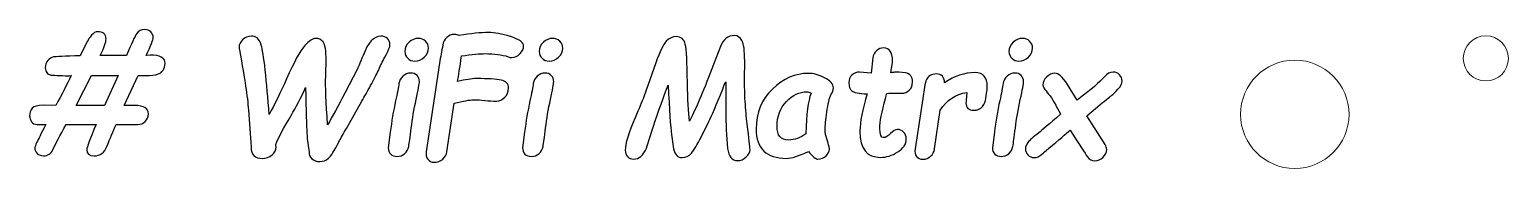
# Model space of a CAD drawing. Header units: millimetres. Extents: x -83 to 81, y -6 to 9.
import ezdxf

# ---------------------------------------------------------------- set-up
doc = ezdxf.new("R2010")
doc.units = ezdxf.units.MM
doc.header["$MEASUREMENT"] = 0
doc.layers.add('layer 1', color=7, linetype='Continuous')

msp = doc.modelspace()

# ---------------------------------------------------------------- linework, layer by layer
at = {"layer": 'layer 1', "color": 250, "lineweight": 20}
for centre, major_axis in [((78.6266, 6.1992), (0, 2.5)), ((57.4893, 0), (0, 6))]:
    msp.add_ellipse(centre, major_axis=major_axis, ratio=1, dxfattribs=at)
at = {"layer": 'layer 1', "color": 250}
for points, knots in [([(-79.5973, 0.9808), (-78.9554, 2.1677), (-78.3832, 3.2727), (-77.8808, 4.2958), (-77.8808, 4.2958), (-78.1263, 4.2783), (-78.4473, 4.2783), (-78.8465, 4.2958), (-78.8465, 4.2958), (-78.8465, 4.2958), (-79.4745, 4.3134), (-79.4745, 4.3134), (-79.4745, 4.3134), (-79.8569, 4.3251), (-80.1081, 4.3455), (-80.2308, 4.3777), (-80.2308, 4.3777), (-80.3536, 4.4098), (-80.4736, 4.4946), (-80.5881, 4.6379), (-80.5881, 4.6379), (-80.7025, 4.7811), (-80.7584, 4.9536), (-80.7584, 5.1524), (-80.7584, 5.1524), (-80.7584, 5.4827), (-80.6662, 5.7604), (-80.482, 5.9797), (-80.482, 5.9797), (-80.295, 6.1989), (-80.0885, 6.3246), (-79.8596, 6.3597), (-79.8596, 6.3597), (-79.6308, 6.3948), (-78.6399, 6.4357), (-76.8899, 6.4883), (-76.8899, 6.4883), (-76.8899, 6.4883), (-76.1139, 8.0815), (-76.1139, 8.0815), (-76.1139, 8.0815), (-76.0219, 8.2715), (-75.8627, 8.4966), (-75.6368, 8.7597), (-75.6368, 8.7597), (-75.4107, 9.0228), (-75.1957, 9.1544), (-74.9948, 9.1544), (-74.9948, 9.1544), (-74.3556, 9.1544), (-74.0374, 8.8913), (-74.0374, 8.3651), (-74.0374, 8.3651), (-74.0374, 8.0172), (-74.2551, 7.3975), (-74.6906, 6.5059), (-74.6906, 6.5059), (-74.6906, 6.5059), (-71.7795, 6.5059), (-71.7795, 6.5059), (-71.7795, 6.5059), (-71.2296, 7.8418), (-70.85, 8.6574), (-70.6435, 8.9556), (-70.6435, 8.9556), (-70.437, 9.2508), (-70.1383, 9.3999), (-69.753, 9.3999), (-69.753, 9.3999), (-69.4963, 9.3999), (-69.2758, 9.3122), (-69.0916, 9.1339), (-69.0916, 9.1339), (-68.9046, 8.9585), (-68.8125, 8.7451), (-68.8125, 8.5025), (-68.8125, 8.5025), (-68.8125, 8.3066), (-69.0721, 7.6489), (-69.5884, 6.5234), (-69.5884, 6.5234), (-69.5884, 6.5234), (-69.1558, 6.5409), (-69.1558, 6.5409), (-69.1558, 6.5409), (-68.0589, 6.5877), (-67.5118, 6.2866), (-67.5118, 5.6406), (-67.5118, 5.6406), (-67.5118, 5.3541), (-67.5844, 5.1056), (-67.7324, 4.8922), (-67.7324, 4.8922), (-67.8803, 4.6759), (-68.0785, 4.5268), (-68.3297, 4.442), (-68.3297, 4.442), (-68.5809, 4.3572), (-69.0609, 4.3134), (-69.7698, 4.3134), (-69.7698, 4.3134), (-69.7698, 4.3134), (-70.4732, 4.3134), (-70.4732, 4.3134), (-70.4732, 4.3134), (-70.4732, 4.3134), (-72.0334, 0.9808), (-72.0334, 0.9808), (-72.0334, 0.9808), (-72.0334, 0.9808), (-70.8723, 0.9808), (-70.8723, 0.9808), (-70.8723, 0.9808), (-69.8591, 0.9808), (-69.3512, 0.6709), (-69.3512, 0.0483), (-69.3512, 0.0483), (-69.3512, -0.2996), (-69.4684, -0.5831), (-69.7028, -0.7995), (-69.7028, -0.7995), (-69.9373, -1.0187), (-70.2248, -1.1269), (-70.5625, -1.1269), (-70.5625, -1.1269), (-70.5625, -1.1269), (-70.9616, -1.1269), (-70.9616, -1.1269), (-70.9616, -1.1269), (-71.1598, -1.1269), (-71.4222, -1.1327), (-71.7487, -1.1444), (-71.7487, -1.1444), (-71.7487, -1.1444), (-72.9322, -1.1444), (-72.9322, -1.1444), (-72.9322, -1.1444), (-73.2559, -1.8665), (-73.5964, -2.6733), (-73.9564, -3.562), (-73.9564, -3.562), (-74.2105, -4.2519), (-74.6794, -4.5968), (-75.3632, -4.5968), (-75.3632, -4.5968), (-75.9019, -4.5968), (-76.1726, -4.3688), (-76.1726, -3.9128), (-76.1726, -3.9128), (-76.1726, -3.6438), (-75.8265, -2.7172), (-75.1343, -1.1269), (-75.1343, -1.1269), (-75.1343, -1.1269), (-78.4613, -1.1269), (-78.4613, -1.1269), (-78.4613, -1.1269), (-79.1423, -2.3693), (-79.628, -3.3018), (-79.9155, -3.9303), (-79.9155, -3.9303), (-80.1248, -4.3747), (-80.4765, -4.5968), (-80.9705, -4.5968), (-80.9705, -4.5968), (-81.244, -4.5968), (-81.4701, -4.5091), (-81.6515, -4.3367), (-81.6515, -4.3367), (-81.8302, -4.1613), (-81.9195, -3.9566), (-81.9195, -3.7169), (-81.9195, -3.7169), (-81.9195, -3.6263), (-81.8441, -3.4187), (-81.6906, -3.1001), (-81.6906, -3.1001), (-81.5398, -2.7815), (-81.2105, -2.1237), (-80.7109, -1.1269), (-80.7109, -1.1269), (-80.7109, -1.1269), (-81.6431, -1.1269), (-81.6431, -1.1269), (-81.6431, -1.1269), (-81.9251, -1.1269), (-82.1399, -1.0216), (-82.2851, -0.8141), (-82.2851, -0.8141), (-82.4274, -0.6036), (-82.5001, -0.3931), (-82.5001, -0.1739), (-82.5001, -0.1739), (-82.5001, 0.1623), (-82.4023, 0.4429), (-82.2014, 0.668), (-82.2014, 0.668), (-82.0032, 0.8931), (-81.6041, 1.0042), (-81.004, 0.9984), (-81.004, 0.9984), (-81.004, 0.9984), (-79.5973, 0.9808), (-79.5973, 0.9808)], [0, 0, 0, 0, 0.01923077, 0.01923077, 0.01923077, 0.01923077, 0.03846154, 0.03846154, 0.03846154, 0.03846154, 0.05769231, 0.05769231, 0.05769231, 0.05769231, 0.07692308, 0.07692308, 0.07692308, 0.07692308, 0.09615385, 0.09615385, 0.09615385, 0.09615385, 0.11538462, 0.11538462, 0.11538462, 0.11538462, 0.13461538, 0.13461538, 0.13461538, 0.13461538, 0.15384615, 0.15384615, 0.15384615, 0.15384615, 0.17307692, 0.17307692, 0.17307692, 0.17307692, 0.19230769, 0.19230769, 0.19230769, 0.19230769, 0.21153846, 0.21153846, 0.21153846, 0.21153846, 0.23076923, 0.23076923, 0.23076923, 0.23076923, 0.25, 0.25, 0.25, 0.25, 0.26923077, 0.26923077, 0.26923077, 0.26923077, 0.28846154, 0.28846154, 0.28846154, 0.28846154, 0.30769231, 0.30769231, 0.30769231, 0.30769231, 0.32692308, 0.32692308, 0.32692308, 0.32692308, 0.34615385, 0.34615385, 0.34615385, 0.34615385, 0.36538462, 0.36538462, 0.36538462, 0.36538462, 0.38461538, 0.38461538, 0.38461538, 0.38461538, 0.40384615, 0.40384615, 0.40384615, 0.40384615, 0.42307692, 0.42307692, 0.42307692, 0.42307692, 0.44230769, 0.44230769, 0.44230769, 0.44230769, 0.46153846, 0.46153846, 0.46153846, 0.46153846, 0.48076923, 0.48076923, 0.48076923, 0.48076923, 0.5, 0.5, 0.5, 0.5, 0.51923077, 0.51923077, 0.51923077, 0.51923077, 0.53846154, 0.53846154, 0.53846154, 0.53846154, 0.55769231, 0.55769231, 0.55769231, 0.55769231, 0.57692308, 0.57692308, 0.57692308, 0.57692308, 0.59615385, 0.59615385, 0.59615385, 0.59615385, 0.61538462, 0.61538462, 0.61538462, 0.61538462, 0.63461538, 0.63461538, 0.63461538, 0.63461538, 0.65384615, 0.65384615, 0.65384615, 0.65384615, 0.67307692, 0.67307692, 0.67307692, 0.67307692, 0.69230769, 0.69230769, 0.69230769, 0.69230769, 0.71153846, 0.71153846, 0.71153846, 0.71153846, 0.73076923, 0.73076923, 0.73076923, 0.73076923, 0.75, 0.75, 0.75, 0.75, 0.76923077, 0.76923077, 0.76923077, 0.76923077, 0.78846154, 0.78846154, 0.78846154, 0.78846154, 0.80769231, 0.80769231, 0.80769231, 0.80769231, 0.82692308, 0.82692308, 0.82692308, 0.82692308, 0.84615385, 0.84615385, 0.84615385, 0.84615385, 0.86538462, 0.86538462, 0.86538462, 0.86538462, 0.88461538, 0.88461538, 0.88461538, 0.88461538, 0.90384615, 0.90384615, 0.90384615, 0.90384615, 0.92307692, 0.92307692, 0.92307692, 0.92307692, 0.94230769, 0.94230769, 0.94230769, 0.94230769, 0.96153846, 0.96153846, 0.96153846, 0.96153846, 1, 1, 1, 1]), ([(-51.5552, -4.1408), (-51.6864, -3.5737), (-51.7757, -2.8926), (-51.8176, -2.0945), (-51.8176, -2.0945), (-51.8622, -1.2935), (-51.9096, 0.3903), (-51.9655, 2.9599), (-51.9655, 2.9599), (-52.4791, 1.8257), (-53.0121, 0.7967), (-53.5676, -0.1242), (-53.5676, -0.1242), (-54.4021, -1.5157), (-54.966, -2.5944), (-55.2618, -3.3515), (-55.2618, -3.3515), (-55.2394, -3.4451), (-55.2282, -3.5269), (-55.2282, -3.6), (-55.2282, -3.6), (-55.2282, -3.9449), (-55.3762, -4.246), (-55.6693, -4.5062), (-55.6693, -4.5062), (-55.9651, -4.7664), (-56.3196, -4.895), (-56.7327, -4.895), (-56.7327, -4.895), (-57.1374, -4.895), (-57.4528, -4.7869), (-57.6816, -4.5735), (-57.6816, -4.5735), (-57.9105, -4.3601), (-58.0083, -4.0473), (-57.9747, -3.6351), (-57.9747, -3.6351), (-57.9747, -3.6351), (-58.0724, -2.6178), (-58.0724, -2.6178), (-58.0724, -2.6178), (-58.0724, -2.6178), (-58.2873, 0.4575), (-58.2873, 0.4575), (-58.2873, 0.4575), (-58.3403, 1.2585), (-58.4436, 2.1443), (-58.5915, 3.1207), (-58.5915, 3.1207), (-58.7423, 4.0971), (-58.9739, 5.4418), (-59.2837, 7.1548), (-59.2837, 7.1548), (-59.3061, 7.2542), (-59.3173, 7.339), (-59.3173, 7.4121), (-59.3173, 7.4121), (-59.3173, 7.7395), (-59.1833, 8.0289), (-58.9209, 8.2832), (-58.9209, 8.2832), (-58.6558, 8.5375), (-58.3348, 8.6633), (-57.9579, 8.6633), (-57.9579, 8.6633), (-57.7208, 8.6633), (-57.5086, 8.596), (-57.3244, 8.4615), (-57.3244, 8.4615), (-57.1429, 8.3271), (-56.9894, 8.0611), (-56.8639, 7.6664), (-56.8639, 7.6664), (-56.7382, 7.2688), (-56.5931, 6.3422), (-56.4256, 4.8863), (-56.4256, 4.8863), (-56.261, 3.4305), (-56.1159, 1.7964), (-55.9959, -0.0219), (-55.9959, -0.0219), (-55.3706, 1.1387), (-54.7231, 2.4542), (-54.0588, 3.9275), (-54.0588, 3.9275), (-53.2411, 5.8013), (-52.5824, 7.0174), (-52.0827, 7.5787), (-52.0827, 7.5787), (-51.5859, 8.1371), (-51.1701, 8.4177), (-50.8379, 8.4177), (-50.8379, 8.4177), (-50.5141, 8.4177), (-50.2434, 8.2861), (-50.0201, 8.023), (-50.0201, 8.023), (-49.7968, 7.76), (-49.6852, 7.0613), (-49.6852, 5.9241), (-49.6852, 5.9241), (-49.6852, 5.6903), (-49.6991, 5.1202), (-49.7327, 4.2111), (-49.7327, 4.2111), (-49.7717, 3.1324), (-49.6991, 1.3404), (-49.5205, -1.159), (-49.5205, -1.159), (-49.0181, -0.285), (-48.3706, 0.9136), (-47.5751, 2.4366), (-47.5751, 2.4366), (-47.5751, 2.4366), (-46.2493, 4.9536), (-46.2493, 4.9536), (-46.2493, 4.9536), (-46.174, 5.1085), (-45.9562, 5.6376), (-45.5962, 6.538), (-45.5962, 6.538), (-45.0492, 7.9558), (-44.3988, 8.6633), (-43.6424, 8.6633), (-43.6424, 8.6633), (-43.3298, 8.6633), (-43.0843, 8.5756), (-42.9056, 8.3972), (-42.9056, 8.3972), (-42.7242, 8.2218), (-42.6349, 7.9909), (-42.6349, 7.7132), (-42.6349, 7.7132), (-42.6349, 7.5933), (-42.66, 7.4589), (-42.7131, 7.3156), (-42.7131, 7.3156), (-42.766, 7.1694), (-42.9223, 6.845), (-43.1875, 6.3451), (-43.1875, 6.3451), (-43.4526, 5.8481), (-43.6927, 5.357), (-43.9104, 4.8747), (-43.9104, 4.8747), (-44.1281, 4.3923), (-44.4128, 3.831), (-44.7617, 3.1908), (-44.7617, 3.1908), (-45.1106, 2.5506), (-45.4371, 1.9689), (-45.7413, 1.4427), (-45.7413, 1.4427), (-45.7413, 1.4427), (-47.4523, -1.5537), (-47.4523, -1.5537), (-47.4523, -1.5537), (-47.7956, -2.1588), (-48.0691, -2.6645), (-48.2784, -3.0709), (-48.2784, -3.0709), (-48.7669, -4.0297), (-49.1521, -4.629), (-49.4312, -4.8687), (-49.4312, -4.8687), (-49.7075, -5.1084), (-50.0341, -5.2283), (-50.4025, -5.2283), (-50.4025, -5.2283), (-50.7402, -5.2283), (-51.0277, -5.126), (-51.2621, -4.9213), (-51.2621, -4.9213), (-51.4966, -4.7138), (-51.5943, -4.4536), (-51.5552, -4.1408)], [0, 0, 0, 0, 0.02222222, 0.02222222, 0.02222222, 0.02222222, 0.04444444, 0.04444444, 0.04444444, 0.04444444, 0.06666667, 0.06666667, 0.06666667, 0.06666667, 0.08888889, 0.08888889, 0.08888889, 0.08888889, 0.11111111, 0.11111111, 0.11111111, 0.11111111, 0.13333333, 0.13333333, 0.13333333, 0.13333333, 0.15555556, 0.15555556, 0.15555556, 0.15555556, 0.17777778, 0.17777778, 0.17777778, 0.17777778, 0.2, 0.2, 0.2, 0.2, 0.22222222, 0.22222222, 0.22222222, 0.22222222, 0.24444444, 0.24444444, 0.24444444, 0.24444444, 0.26666667, 0.26666667, 0.26666667, 0.26666667, 0.28888889, 0.28888889, 0.28888889, 0.28888889, 0.31111111, 0.31111111, 0.31111111, 0.31111111, 0.33333333, 0.33333333, 0.33333333, 0.33333333, 0.35555556, 0.35555556, 0.35555556, 0.35555556, 0.37777778, 0.37777778, 0.37777778, 0.37777778, 0.4, 0.4, 0.4, 0.4, 0.42222222, 0.42222222, 0.42222222, 0.42222222, 0.44444444, 0.44444444, 0.44444444, 0.44444444, 0.46666667, 0.46666667, 0.46666667, 0.46666667, 0.48888889, 0.48888889, 0.48888889, 0.48888889, 0.51111111, 0.51111111, 0.51111111, 0.51111111, 0.53333333, 0.53333333, 0.53333333, 0.53333333, 0.55555556, 0.55555556, 0.55555556, 0.55555556, 0.57777778, 0.57777778, 0.57777778, 0.57777778, 0.6, 0.6, 0.6, 0.6, 0.62222222, 0.62222222, 0.62222222, 0.62222222, 0.64444444, 0.64444444, 0.64444444, 0.64444444, 0.66666667, 0.66666667, 0.66666667, 0.66666667, 0.68888889, 0.68888889, 0.68888889, 0.68888889, 0.71111111, 0.71111111, 0.71111111, 0.71111111, 0.73333333, 0.73333333, 0.73333333, 0.73333333, 0.75555556, 0.75555556, 0.75555556, 0.75555556, 0.77777778, 0.77777778, 0.77777778, 0.77777778, 0.8, 0.8, 0.8, 0.8, 0.82222222, 0.82222222, 0.82222222, 0.82222222, 0.84444444, 0.84444444, 0.84444444, 0.84444444, 0.86666667, 0.86666667, 0.86666667, 0.86666667, 0.88888889, 0.88888889, 0.88888889, 0.88888889, 0.91111111, 0.91111111, 0.91111111, 0.91111111, 0.93333333, 0.93333333, 0.93333333, 0.93333333, 0.95555556, 0.95555556, 0.95555556, 0.95555556, 1, 1, 1, 1]), ([(-40.977, 6.9707), (-40.977, 7.3653), (-40.8207, 7.7044), (-40.5109, 7.9909), (-40.5109, 7.9909), (-40.1983, 8.2745), (-39.8578, 8.4177), (-39.4893, 8.4177), (-39.4893, 8.4177), (-39.1768, 8.4177), (-38.9144, 8.3125), (-38.6938, 8.1049), (-38.6938, 8.1049), (-38.4761, 7.8973), (-38.3673, 7.643), (-38.3673, 7.3478), (-38.3673, 7.3478), (-38.3673, 6.9648), (-38.5208, 6.6257), (-38.8307, 6.3334), (-38.8307, 6.3334), (-39.1376, 6.0381), (-39.4866, 5.892), (-39.8717, 5.892), (-39.8717, 5.892), (-40.1899, 5.892), (-40.4522, 5.9972), (-40.6616, 6.2077), (-40.6616, 6.2077), (-40.8709, 6.4182), (-40.977, 6.6725), (-40.977, 6.9707)], [0, 0, 0, 0, 0.11111111, 0.11111111, 0.11111111, 0.11111111, 0.22222222, 0.22222222, 0.22222222, 0.22222222, 0.33333333, 0.33333333, 0.33333333, 0.33333333, 0.44444444, 0.44444444, 0.44444444, 0.44444444, 0.55555556, 0.55555556, 0.55555556, 0.55555556, 0.66666667, 0.66666667, 0.66666667, 0.66666667, 0.77777778, 0.77777778, 0.77777778, 0.77777778, 1, 1, 1, 1]), ([(-34.711, 6.4708), (-34.8868, 5.1991), (-35.032, 4.252), (-35.1464, 3.6293), (-35.1464, 3.6293), (-34.3063, 3.8515), (-33.6029, 3.9626), (-33.0363, 3.9626), (-33.0363, 3.9626), (-31.7859, 3.9626), (-30.8872, 3.9041), (-30.3374, 3.7901), (-30.3374, 3.7901), (-29.7875, 3.6761), (-29.5112, 3.3838), (-29.5112, 2.9102), (-29.5112, 2.9102), (-29.5112, 2.5039), (-29.6479, 2.1618), (-29.9242, 1.887), (-29.9242, 1.887), (-30.2005, 1.6093), (-30.502, 1.4719), (-30.8369, 1.4719), (-30.8369, 1.4719), (-31.2444, 1.4719), (-31.6742, 1.4924), (-32.1292, 1.5392), (-32.1292, 1.5392), (-32.5647, 1.5859), (-32.9833, 1.6064), (-33.388, 1.6064), (-33.388, 1.6064), (-33.7787, 1.6064), (-34.4877, 1.4778), (-35.512, 1.2235), (-35.512, 1.2235), (-35.512, 1.2235), (-36.3159, -4.1408), (-36.3159, -4.1408), (-36.3159, -4.1408), (-36.3633, -4.4624), (-36.5224, -4.7372), (-36.7932, -4.9681), (-36.7932, -4.9681), (-37.0638, -5.199), (-37.3709, -5.316), (-37.7198, -5.316), (-37.7198, -5.316), (-38.0324, -5.316), (-38.2696, -5.2049), (-38.4371, -4.9856), (-38.4371, -4.9856), (-38.6018, -4.7664), (-38.6603, -4.4858), (-38.613, -4.1437), (-38.613, -4.1437), (-38.613, -4.1437), (-37.1393, 5.6669), (-37.1393, 5.6669), (-37.1393, 5.6669), (-37.0862, 6.0323), (-37.0276, 6.3626), (-36.9689, 6.6608), (-36.9689, 6.6608), (-36.8964, 7.0028), (-36.8377, 7.3419), (-36.7875, 7.6781), (-36.7875, 7.6781), (-36.7345, 8.0172), (-36.5865, 8.2949), (-36.3465, 8.52), (-36.3465, 8.52), (-36.1065, 8.7422), (-35.819, 8.8533), (-35.4813, 8.8533), (-35.4813, 8.8533), (-35.2636, 8.8533), (-35.0877, 8.8123), (-34.9566, 8.7334), (-34.9566, 8.7334), (-33.6811, 8.9556), (-32.6037, 9.0667), (-31.7273, 9.0667), (-31.7273, 9.0667), (-31.0798, 9.0667), (-30.2676, 8.9176), (-29.2935, 8.6165), (-29.2935, 8.6165), (-28.3221, 8.3183), (-27.8337, 7.9675), (-27.8337, 7.567), (-27.8337, 7.567), (-27.8337, 7.301), (-27.9677, 7.0204), (-28.2301, 6.728), (-28.2301, 6.728), (-28.4952, 6.4386), (-28.8023, 6.2925), (-29.1511, 6.2925), (-29.1511, 6.2925), (-29.2712, 6.2925), (-29.4051, 6.3246), (-29.553, 6.386), (-29.553, 6.386), (-30.2285, 6.614), (-31.0714, 6.728), (-32.079, 6.728), (-32.079, 6.728), (-32.6679, 6.728), (-33.5443, 6.6433), (-34.711, 6.4708)], [0, 0, 0, 0, 0.03448276, 0.03448276, 0.03448276, 0.03448276, 0.06896552, 0.06896552, 0.06896552, 0.06896552, 0.10344828, 0.10344828, 0.10344828, 0.10344828, 0.13793103, 0.13793103, 0.13793103, 0.13793103, 0.17241379, 0.17241379, 0.17241379, 0.17241379, 0.20689655, 0.20689655, 0.20689655, 0.20689655, 0.24137931, 0.24137931, 0.24137931, 0.24137931, 0.27586207, 0.27586207, 0.27586207, 0.27586207, 0.31034483, 0.31034483, 0.31034483, 0.31034483, 0.34482759, 0.34482759, 0.34482759, 0.34482759, 0.37931034, 0.37931034, 0.37931034, 0.37931034, 0.4137931, 0.4137931, 0.4137931, 0.4137931, 0.44827586, 0.44827586, 0.44827586, 0.44827586, 0.48275862, 0.48275862, 0.48275862, 0.48275862, 0.51724138, 0.51724138, 0.51724138, 0.51724138, 0.55172414, 0.55172414, 0.55172414, 0.55172414, 0.5862069, 0.5862069, 0.5862069, 0.5862069, 0.62068966, 0.62068966, 0.62068966, 0.62068966, 0.65517241, 0.65517241, 0.65517241, 0.65517241, 0.68965517, 0.68965517, 0.68965517, 0.68965517, 0.72413793, 0.72413793, 0.72413793, 0.72413793, 0.75862069, 0.75862069, 0.75862069, 0.75862069, 0.79310345, 0.79310345, 0.79310345, 0.79310345, 0.82758621, 0.82758621, 0.82758621, 0.82758621, 0.86206897, 0.86206897, 0.86206897, 0.86206897, 0.89655172, 0.89655172, 0.89655172, 0.89655172, 0.93103448, 0.93103448, 0.93103448, 0.93103448, 1, 1, 1, 1]), ([(-26.1172, 6.9707), (-26.1172, 7.3653), (-25.9609, 7.7044), (-25.651, 7.9909), (-25.651, 7.9909), (-25.3384, 8.2745), (-24.998, 8.4177), (-24.6295, 8.4177), (-24.6295, 8.4177), (-24.3169, 8.4177), (-24.0546, 8.3125), (-23.834, 8.1049), (-23.834, 8.1049), (-23.6163, 7.8973), (-23.5075, 7.643), (-23.5075, 7.3478), (-23.5075, 7.3478), (-23.5075, 6.9648), (-23.661, 6.6257), (-23.9708, 6.3334), (-23.9708, 6.3334), (-24.2778, 6.0381), (-24.6267, 5.892), (-25.0119, 5.892), (-25.0119, 5.892), (-25.33, 5.892), (-25.5924, 5.9972), (-25.8018, 6.2077), (-25.8018, 6.2077), (-26.0111, 6.4182), (-26.1172, 6.6725), (-26.1172, 6.9707)], [0, 0, 0, 0, 0.11111111, 0.11111111, 0.11111111, 0.11111111, 0.22222222, 0.22222222, 0.22222222, 0.22222222, 0.33333333, 0.33333333, 0.33333333, 0.33333333, 0.44444444, 0.44444444, 0.44444444, 0.44444444, 0.55555556, 0.55555556, 0.55555556, 0.55555556, 0.66666667, 0.66666667, 0.66666667, 0.66666667, 0.77777778, 0.77777778, 0.77777778, 0.77777778, 1, 1, 1, 1]), ([(-11.8547, 3.2405), (-12.0277, 2.8313), (-12.4268, 1.7233), (-13.0465, -0.0833), (-13.0465, -0.0833), (-13.6689, -1.8899), (-14.0709, -3.1118), (-14.2494, -3.7491), (-14.2494, -3.7491), (-14.5872, -4.5588), (-15.0616, -4.9652), (-15.6729, -4.9652), (-15.6729, -4.9652), (-15.9548, -4.9652), (-16.1809, -4.8716), (-16.3455, -4.6875), (-16.3455, -4.6875), (-16.513, -4.5004), (-16.5967, -4.2665), (-16.5967, -3.98), (-16.5967, -3.98), (-16.5967, -3.255), (-16.2284, -2.0506), (-15.4915, -0.3697), (-15.4915, -0.3697), (-15.0616, 0.6242), (-14.7435, 1.3989), (-14.5369, 1.9514), (-14.5369, 1.9514), (-14.5369, 1.9514), (-13.2112, 5.7166), (-13.2112, 5.7166), (-13.2112, 5.7166), (-12.7702, 6.9619), (-12.3822, 7.7541), (-12.0501, 8.0961), (-12.0501, 8.0961), (-11.7179, 8.4382), (-11.3523, 8.6106), (-10.9531, 8.6106), (-10.9531, 8.6106), (-10.4144, 8.6106), (-10.0795, 8.3241), (-9.9483, 7.7541), (-9.9483, 7.7541), (-9.8171, 7.1841), (-9.739, 5.7721), (-9.7112, 3.5241), (-9.7112, 3.5241), (-9.6888, 1.6532), (-9.6106, 0.2295), (-9.4739, -0.741), (-9.4739, -0.741), (-8.7064, 0.7674), (-7.8188, 2.8605), (-6.8168, 5.5382), (-6.8168, 5.5382), (-6.8168, 5.5382), (-6.0632, 7.5085), (-6.0632, 7.5085), (-6.0632, 7.5085), (-5.7533, 8.3241), (-5.2342, 8.7334), (-4.503, 8.7334), (-4.503, 8.7334), (-4.1653, 8.7334), (-3.8917, 8.5492), (-3.6852, 8.178), (-3.6852, 8.178), (-3.4786, 7.8067), (-3.3754, 7.0437), (-3.3754, 5.889), (-3.3754, 5.889), (-3.3754, 5.889), (-3.3893, 3.8603), (-3.3893, 3.8603), (-3.3893, 3.8603), (-3.3948, 3.1236), (-3.3754, 2.3168), (-3.325, 1.4427), (-3.325, 1.4427), (-3.2748, 0.5657), (-3.1995, -0.2791), (-3.0962, -1.0889), (-3.0962, -1.0889), (-2.8897, -2.6704), (-2.7864, -3.6029), (-2.7864, -3.8894), (-2.7864, -3.8894), (-2.7864, -4.1817), (-2.926, -4.4594), (-3.2107, -4.7255), (-3.2107, -4.7255), (-3.4925, -4.9915), (-3.8135, -5.123), (-4.168, -5.123), (-4.168, -5.123), (-4.7681, -5.123), (-5.1393, -4.6728), (-5.2872, -3.7695), (-5.2872, -3.7695), (-5.2872, -3.7695), (-5.4268, -1.7057), (-5.4268, -1.7057), (-5.4268, -1.7057), (-5.4491, -1.3637), (-5.4658, 0.402), (-5.4742, 3.5942), (-5.4742, 3.5942), (-5.5692, 3.4042), (-5.6808, 3.1411), (-5.812, 2.805), (-5.812, 2.805), (-6.5097, 1.0481), (-7.0317, -0.1797), (-7.3806, -0.8755), (-7.3806, -0.8755), (-7.3806, -0.8755), (-8.1732, -2.4599), (-8.1732, -2.4599), (-8.1732, -2.4599), (-8.6366, -3.3866), (-9.005, -4.0034), (-9.2785, -4.3191), (-9.2785, -4.3191), (-9.5492, -4.6319), (-9.8897, -4.7898), (-10.3001, -4.7898), (-10.3001, -4.7898), (-10.7633, -4.7898), (-11.0815, -4.4741), (-11.2574, -3.8397), (-11.2574, -3.8397), (-11.2574, -3.8397), (-11.4695, -2.2465), (-11.4695, -2.2465), (-11.4695, -2.2465), (-11.5839, -1.3724), (-11.7124, 0.4575), (-11.8547, 3.2405)], [0, 0, 0, 0, 0.02777778, 0.02777778, 0.02777778, 0.02777778, 0.05555556, 0.05555556, 0.05555556, 0.05555556, 0.08333333, 0.08333333, 0.08333333, 0.08333333, 0.11111111, 0.11111111, 0.11111111, 0.11111111, 0.13888889, 0.13888889, 0.13888889, 0.13888889, 0.16666667, 0.16666667, 0.16666667, 0.16666667, 0.19444444, 0.19444444, 0.19444444, 0.19444444, 0.22222222, 0.22222222, 0.22222222, 0.22222222, 0.25, 0.25, 0.25, 0.25, 0.27777778, 0.27777778, 0.27777778, 0.27777778, 0.30555556, 0.30555556, 0.30555556, 0.30555556, 0.33333333, 0.33333333, 0.33333333, 0.33333333, 0.36111111, 0.36111111, 0.36111111, 0.36111111, 0.38888889, 0.38888889, 0.38888889, 0.38888889, 0.41666667, 0.41666667, 0.41666667, 0.41666667, 0.44444444, 0.44444444, 0.44444444, 0.44444444, 0.47222222, 0.47222222, 0.47222222, 0.47222222, 0.5, 0.5, 0.5, 0.5, 0.52777778, 0.52777778, 0.52777778, 0.52777778, 0.55555556, 0.55555556, 0.55555556, 0.55555556, 0.58333333, 0.58333333, 0.58333333, 0.58333333, 0.61111111, 0.61111111, 0.61111111, 0.61111111, 0.63888889, 0.63888889, 0.63888889, 0.63888889, 0.66666667, 0.66666667, 0.66666667, 0.66666667, 0.69444444, 0.69444444, 0.69444444, 0.69444444, 0.72222222, 0.72222222, 0.72222222, 0.72222222, 0.75, 0.75, 0.75, 0.75, 0.77777778, 0.77777778, 0.77777778, 0.77777778, 0.80555556, 0.80555556, 0.80555556, 0.80555556, 0.83333333, 0.83333333, 0.83333333, 0.83333333, 0.86111111, 0.86111111, 0.86111111, 0.86111111, 0.88888889, 0.88888889, 0.88888889, 0.88888889, 0.91666667, 0.91666667, 0.91666667, 0.91666667, 0.94444444, 0.94444444, 0.94444444, 0.94444444, 1, 1, 1, 1]), ([(25.867, 6.9707), (25.867, 7.3653), (26.0233, 7.7044), (26.3331, 7.9909), (26.3331, 7.9909), (26.6457, 8.2745), (26.9862, 8.4177), (27.3546, 8.4177), (27.3546, 8.4177), (27.6672, 8.4177), (27.9296, 8.3125), (28.1502, 8.1049), (28.1502, 8.1049), (28.3678, 7.8973), (28.4767, 7.643), (28.4767, 7.3478), (28.4767, 7.3478), (28.4767, 6.9648), (28.3232, 6.6257), (28.0133, 6.3334), (28.0133, 6.3334), (27.7064, 6.0381), (27.3574, 5.892), (26.9723, 5.892), (26.9723, 5.892), (26.6541, 5.892), (26.3918, 5.9972), (26.1824, 6.2077), (26.1824, 6.2077), (25.9731, 6.4182), (25.867, 6.6725), (25.867, 6.9707)], [0, 0, 0, 0, 0.11111111, 0.11111111, 0.11111111, 0.11111111, 0.22222222, 0.22222222, 0.22222222, 0.22222222, 0.33333333, 0.33333333, 0.33333333, 0.33333333, 0.44444444, 0.44444444, 0.44444444, 0.44444444, 0.55555556, 0.55555556, 0.55555556, 0.55555556, 0.66666667, 0.66666667, 0.66666667, 0.66666667, 0.77777778, 0.77777778, 0.77777778, 0.77777778, 1, 1, 1, 1]), ([(13.9853, 2.3431), (13.9853, 2.3431), (13.3237, 2.3431), (13.3237, 2.3431), (13.3237, 2.3431), (12.9358, 2.3431), (12.6148, 2.3372), (12.3581, 2.3255), (12.3581, 2.3255), (12.3273, 2.2291), (12.2995, 2.1384), (12.2771, 2.0507), (12.2771, 2.0507), (12.2548, 1.9601), (12.2297, 1.8666), (12.2046, 1.7701), (12.2046, 1.7701), (11.7831, 0.2792), (11.5737, -0.8375), (11.5737, -1.5771), (11.5737, -1.5771), (11.5737, -2.2465), (11.7022, -2.5798), (11.9589, -2.5798), (11.9589, -2.5798), (12.2157, -2.5798), (12.4836, -2.4277), (12.7684, -2.1266), (12.7684, -2.1266), (13.0447, -1.8226), (13.3043, -1.6706), (13.5443, -1.6706), (13.5443, -1.6706), (13.7675, -1.6706), (13.9824, -1.77), (14.1918, -1.9629), (14.1918, -1.9629), (14.3983, -2.1559), (14.5017, -2.4131), (14.5017, -2.7347), (14.5017, -2.7347), (14.5017, -3.293), (14.1862, -3.7725), (13.5526, -4.173), (13.5526, -4.173), (12.9219, -4.5735), (12.2883, -4.7722), (11.6547, -4.7722), (11.6547, -4.7722), (10.1336, -4.7722), (9.3744, -3.8075), (9.3744, -1.8782), (9.3744, -1.8782), (9.3744, -0.8287), (9.6451, 0.5511), (10.1838, 2.2583), (10.1838, 2.2583), (9.2572, 2.3109), (8.6877, 2.4249), (8.4757, 2.6062), (8.4757, 2.6062), (8.2635, 2.7845), (8.1547, 3.0856), (8.1547, 3.5095), (8.1547, 3.5095), (8.1547, 3.8573), (8.2663, 4.138), (8.4869, 4.3572), (8.4869, 4.3572), (8.7073, 4.5736), (8.992, 4.6817), (9.3409, 4.6817), (9.3409, 4.6817), (9.3409, 4.6817), (10.6164, 4.5619), (10.6164, 4.5619), (10.6164, 4.5619), (10.6164, 4.5619), (10.8146, 6.2778), (10.8146, 6.2778), (10.8146, 6.2778), (10.8452, 6.5731), (10.9764, 6.8303), (11.2025, 7.0437), (11.2025, 7.0437), (11.4286, 7.2571), (11.6966, 7.3653), (12.0063, 7.3653), (12.0063, 7.3653), (12.6567, 7.3653), (12.9805, 6.8917), (12.9805, 5.9417), (12.9805, 5.9417), (12.9805, 5.775), (12.9246, 5.3336), (12.8074, 4.6116), (12.8074, 4.6116), (12.9666, 4.6291), (13.0949, 4.6466), (13.1926, 4.6642), (13.1926, 4.6642), (13.4996, 4.7051), (13.9071, 4.6817), (14.4207, 4.5969), (14.4207, 4.5969), (14.9315, 4.5092), (15.1882, 4.1643), (15.1882, 3.5592), (15.1882, 3.5592), (15.1882, 3.1879), (15.071, 2.8927), (14.8337, 2.6734), (14.8337, 2.6734), (14.5966, 2.4542), (14.3146, 2.3431), (13.9853, 2.3431)], [0, 0, 0, 0, 0.03333333, 0.03333333, 0.03333333, 0.03333333, 0.06666667, 0.06666667, 0.06666667, 0.06666667, 0.1, 0.1, 0.1, 0.1, 0.13333333, 0.13333333, 0.13333333, 0.13333333, 0.16666667, 0.16666667, 0.16666667, 0.16666667, 0.2, 0.2, 0.2, 0.2, 0.23333333, 0.23333333, 0.23333333, 0.23333333, 0.26666667, 0.26666667, 0.26666667, 0.26666667, 0.3, 0.3, 0.3, 0.3, 0.33333333, 0.33333333, 0.33333333, 0.33333333, 0.36666667, 0.36666667, 0.36666667, 0.36666667, 0.4, 0.4, 0.4, 0.4, 0.43333333, 0.43333333, 0.43333333, 0.43333333, 0.46666667, 0.46666667, 0.46666667, 0.46666667, 0.5, 0.5, 0.5, 0.5, 0.53333333, 0.53333333, 0.53333333, 0.53333333, 0.56666667, 0.56666667, 0.56666667, 0.56666667, 0.6, 0.6, 0.6, 0.6, 0.63333333, 0.63333333, 0.63333333, 0.63333333, 0.66666667, 0.66666667, 0.66666667, 0.66666667, 0.7, 0.7, 0.7, 0.7, 0.73333333, 0.73333333, 0.73333333, 0.73333333, 0.76666667, 0.76666667, 0.76666667, 0.76666667, 0.8, 0.8, 0.8, 0.8, 0.83333333, 0.83333333, 0.83333333, 0.83333333, 0.86666667, 0.86666667, 0.86666667, 0.86666667, 0.9, 0.9, 0.9, 0.9, 0.93333333, 0.93333333, 0.93333333, 0.93333333, 1, 1, 1, 1]), ([(-75.6479, 4.3134), (-75.6479, 4.3134), (-77.3421, 0.9808), (-77.3421, 0.9808), (-77.3421, 0.9808), (-77.3421, 0.9808), (-74.2105, 0.9808), (-74.2105, 0.9808), (-74.2105, 0.9808), (-74.2105, 0.9808), (-72.6894, 4.3134), (-72.6894, 4.3134), (-72.6894, 4.3134), (-72.6894, 4.3134), (-75.6479, 4.3134), (-75.6479, 4.3134)], [0, 0, 0, 0, 0.2, 0.2, 0.2, 0.2, 0.4, 0.4, 0.4, 0.4, 0.6, 0.6, 0.6, 0.6, 1, 1, 1, 1]), ([(-41.8255, -4.667), (-42.1269, -4.667), (-42.3669, -4.5764), (-42.5456, -4.3981), (-42.5456, -4.3981), (-42.727, -4.2168), (-42.8164, -3.9888), (-42.8164, -3.7082), (-42.8164, -3.7082), (-42.8164, -3.7082), (-42.5874, -1.9629), (-42.5874, -1.9629), (-42.5874, -1.9629), (-42.4395, -0.7878), (-42.2442, 0.3698), (-41.9985, 1.5041), (-41.9985, 1.5041), (-41.8087, 2.3431), (-41.6859, 2.9833), (-41.6301, 3.4305), (-41.6301, 3.4305), (-41.5882, 3.7433), (-41.4375, 4.0123), (-41.1835, 4.2374), (-41.1835, 4.2374), (-40.9323, 4.4625), (-40.6448, 4.5765), (-40.3211, 4.5765), (-40.3211, 4.5765), (-40.0392, 4.5765), (-39.8075, 4.4888), (-39.6317, 4.3105), (-39.6317, 4.3105), (-39.4531, 4.1351), (-39.3666, 3.9041), (-39.3666, 3.6176), (-39.3666, 3.6176), (-39.3666, 3.3896), (-39.4866, 2.7319), (-39.7237, 1.6415), (-39.7237, 1.6415), (-39.9638, 0.5511), (-40.1453, -0.5013), (-40.2681, -1.5186), (-40.2681, -1.5186), (-40.3908, -2.533), (-40.4858, -3.2112), (-40.5471, -3.5532), (-40.5471, -3.5532), (-40.6085, -3.8952), (-40.7621, -4.1671), (-41.0049, -4.3688), (-41.0049, -4.3688), (-41.2478, -4.5676), (-41.5212, -4.667), (-41.8255, -4.667)], [0, 0, 0, 0, 0.06666667, 0.06666667, 0.06666667, 0.06666667, 0.13333333, 0.13333333, 0.13333333, 0.13333333, 0.2, 0.2, 0.2, 0.2, 0.26666667, 0.26666667, 0.26666667, 0.26666667, 0.33333333, 0.33333333, 0.33333333, 0.33333333, 0.4, 0.4, 0.4, 0.4, 0.46666667, 0.46666667, 0.46666667, 0.46666667, 0.53333333, 0.53333333, 0.53333333, 0.53333333, 0.6, 0.6, 0.6, 0.6, 0.66666667, 0.66666667, 0.66666667, 0.66666667, 0.73333333, 0.73333333, 0.73333333, 0.73333333, 0.8, 0.8, 0.8, 0.8, 0.86666667, 0.86666667, 0.86666667, 0.86666667, 1, 1, 1, 1]), ([(-26.9657, -4.667), (-27.2671, -4.667), (-27.5071, -4.5764), (-27.6858, -4.3981), (-27.6858, -4.3981), (-27.8672, -4.2168), (-27.9565, -3.9888), (-27.9565, -3.7082), (-27.9565, -3.7082), (-27.9565, -3.7082), (-27.7276, -1.9629), (-27.7276, -1.9629), (-27.7276, -1.9629), (-27.5797, -0.7878), (-27.3843, 0.3698), (-27.1387, 1.5041), (-27.1387, 1.5041), (-26.9489, 2.3431), (-26.8261, 2.9833), (-26.7702, 3.4305), (-26.7702, 3.4305), (-26.7284, 3.7433), (-26.5776, 4.0123), (-26.3237, 4.2374), (-26.3237, 4.2374), (-26.0725, 4.4625), (-25.785, 4.5765), (-25.4612, 4.5765), (-25.4612, 4.5765), (-25.1794, 4.5765), (-24.9476, 4.4888), (-24.7719, 4.3105), (-24.7719, 4.3105), (-24.5932, 4.1351), (-24.5067, 3.9041), (-24.5067, 3.6176), (-24.5067, 3.6176), (-24.5067, 3.3896), (-24.6267, 2.7319), (-24.8639, 1.6415), (-24.8639, 1.6415), (-25.1039, 0.5511), (-25.2854, -0.5013), (-25.4082, -1.5186), (-25.4082, -1.5186), (-25.531, -2.533), (-25.6259, -3.2112), (-25.6873, -3.5532), (-25.6873, -3.5532), (-25.7487, -3.8952), (-25.9022, -4.1671), (-26.145, -4.3688), (-26.145, -4.3688), (-26.3879, -4.5676), (-26.6614, -4.667), (-26.9657, -4.667)], [0, 0, 0, 0, 0.06666667, 0.06666667, 0.06666667, 0.06666667, 0.13333333, 0.13333333, 0.13333333, 0.13333333, 0.2, 0.2, 0.2, 0.2, 0.26666667, 0.26666667, 0.26666667, 0.26666667, 0.33333333, 0.33333333, 0.33333333, 0.33333333, 0.4, 0.4, 0.4, 0.4, 0.46666667, 0.46666667, 0.46666667, 0.46666667, 0.53333333, 0.53333333, 0.53333333, 0.53333333, 0.6, 0.6, 0.6, 0.6, 0.66666667, 0.66666667, 0.66666667, 0.66666667, 0.73333333, 0.73333333, 0.73333333, 0.73333333, 0.8, 0.8, 0.8, 0.8, 0.86666667, 0.86666667, 0.86666667, 0.86666667, 1, 1, 1, 1]), ([(3.675, -4.1057), (2.6004, -4.6202), (1.7966, -4.8775), (1.2634, -4.8775), (1.2634, -4.8775), (-0.9834, -4.8775), (-2.1054, -3.7959), (-2.1054, -1.6297), (-2.1054, -1.6297), (-2.1054, 0.1711), (-1.5053, 1.6503), (-0.308, 2.805), (-0.308, 2.805), (0.8922, 3.9626), (2.2208, 4.5414), (3.675, 4.5414), (3.675, 4.5414), (4.208, 4.5414), (4.8053, 4.3777), (5.4613, 4.0503), (5.4613, 4.0503), (6.1172, 3.72), (6.4465, 3.3487), (6.4465, 2.9307), (6.4465, 2.9307), (6.4465, 2.6734), (6.36, 2.4454), (6.1841, 2.2466), (6.1841, 2.2466), (6, 1.7906), (5.8437, 1.127), (5.7152, 0.2588), (5.7152, 0.2588), (5.5868, -0.6095), (5.5227, -1.2584), (5.5227, -1.694), (5.5227, -1.694), (5.5227, -1.9454), (5.5394, -2.1208), (5.5729, -2.2231), (5.5729, -2.2231), (5.5729, -2.2231), (5.8185, -3.065), (5.8185, -3.065), (5.8185, -3.065), (5.9441, -3.5094), (6.0055, -3.7842), (6.0055, -3.8865), (6.0055, -3.8865), (6.0055, -4.1028), (5.8827, -4.3367), (5.6371, -4.5881), (5.6371, -4.5881), (5.3915, -4.8395), (5.0901, -4.9652), (4.73, -4.9652), (4.73, -4.9652), (4.4955, -4.9652), (4.1439, -4.6787), (3.675, -4.1057)], [0, 0, 0, 0, 0.0625, 0.0625, 0.0625, 0.0625, 0.125, 0.125, 0.125, 0.125, 0.1875, 0.1875, 0.1875, 0.1875, 0.25, 0.25, 0.25, 0.25, 0.3125, 0.3125, 0.3125, 0.3125, 0.375, 0.375, 0.375, 0.375, 0.4375, 0.4375, 0.4375, 0.4375, 0.5, 0.5, 0.5, 0.5, 0.5625, 0.5625, 0.5625, 0.5625, 0.625, 0.625, 0.625, 0.625, 0.6875, 0.6875, 0.6875, 0.6875, 0.75, 0.75, 0.75, 0.75, 0.8125, 0.8125, 0.8125, 0.8125, 0.875, 0.875, 0.875, 0.875, 1, 1, 1, 1]), ([(23.3159, 1.773), (23.2713, 1.4456), (23.1401, 1.1474), (22.9196, 0.8697), (22.9196, 0.8697), (22.6991, 0.592), (22.3837, 0.4546), (21.9734, 0.4546), (21.9734, 0.4546), (21.3957, 0.4546), (21.1082, 0.7294), (21.1082, 1.2761), (21.1082, 1.2761), (21.1082, 1.3667), (21.1165, 1.4661), (21.1333, 1.5742), (21.1333, 1.5742), (21.1333, 1.5742), (21.2059, 2.4366), (21.2059, 2.4366), (21.2059, 2.4366), (19.9583, 2.2378), (18.9786, 1.5742), (18.2697, 0.4517), (18.2697, 0.4517), (18.2697, 0.4517), (17.6332, -3.8368), (17.6332, -3.8368), (17.6332, -3.8368), (17.583, -4.1554), (17.4379, -4.4273), (17.2006, -4.6495), (17.2006, -4.6495), (16.9606, -4.8716), (16.6703, -4.9827), (16.3326, -4.9827), (16.3326, -4.9827), (16.0283, -4.9827), (15.7967, -4.8746), (15.6376, -4.6612), (15.6376, -4.6612), (15.4786, -4.4477), (15.4255, -4.173), (15.4729, -3.8339), (15.4729, -3.8339), (15.4729, -3.8339), (16.3158, 1.773), (16.3158, 1.773), (16.3158, 1.773), (16.3158, 1.773), (16.5196, 2.9979), (16.5196, 2.9979), (16.5196, 2.9979), (16.5811, 3.3984), (16.6536, 3.6849), (16.7374, 3.8544), (16.7374, 3.8544), (16.8211, 4.0269), (16.9578, 4.1731), (17.1476, 4.2929), (17.1476, 4.2929), (17.3346, 4.4128), (17.5551, 4.4712), (17.8035, 4.4712), (17.8035, 4.4712), (18.4148, 4.4712), (18.7274, 4.1468), (18.7441, 3.4949), (18.7441, 3.4949), (19.8242, 4.252), (20.9491, 4.6291), (22.1213, 4.6291), (22.1213, 4.6291), (23.0173, 4.6291), (23.4638, 4.1117), (23.4638, 3.0797), (23.4638, 3.0797), (23.4638, 2.8576), (23.4415, 2.612), (23.3969, 2.346), (23.3969, 2.346), (23.3969, 2.346), (23.3159, 1.773), (23.3159, 1.773)], [0, 0, 0, 0, 0.04545455, 0.04545455, 0.04545455, 0.04545455, 0.09090909, 0.09090909, 0.09090909, 0.09090909, 0.13636364, 0.13636364, 0.13636364, 0.13636364, 0.18181818, 0.18181818, 0.18181818, 0.18181818, 0.22727273, 0.22727273, 0.22727273, 0.22727273, 0.27272727, 0.27272727, 0.27272727, 0.27272727, 0.31818182, 0.31818182, 0.31818182, 0.31818182, 0.36363636, 0.36363636, 0.36363636, 0.36363636, 0.40909091, 0.40909091, 0.40909091, 0.40909091, 0.45454545, 0.45454545, 0.45454545, 0.45454545, 0.5, 0.5, 0.5, 0.5, 0.54545455, 0.54545455, 0.54545455, 0.54545455, 0.59090909, 0.59090909, 0.59090909, 0.59090909, 0.63636364, 0.63636364, 0.63636364, 0.63636364, 0.68181818, 0.68181818, 0.68181818, 0.68181818, 0.72727273, 0.72727273, 0.72727273, 0.72727273, 0.77272727, 0.77272727, 0.77272727, 0.77272727, 0.81818182, 0.81818182, 0.81818182, 0.81818182, 0.86363636, 0.86363636, 0.86363636, 0.86363636, 0.90909091, 0.90909091, 0.90909091, 0.90909091, 1, 1, 1, 1]), ([(25.0185, -4.667), (24.7171, -4.667), (24.477, -4.5764), (24.2984, -4.3981), (24.2984, -4.3981), (24.117, -4.2168), (24.0276, -3.9888), (24.0276, -3.7082), (24.0276, -3.7082), (24.0276, -3.7082), (24.2566, -1.9629), (24.2566, -1.9629), (24.2566, -1.9629), (24.4045, -0.7878), (24.5998, 0.3698), (24.8455, 1.5041), (24.8455, 1.5041), (25.0353, 2.3431), (25.1581, 2.9833), (25.2139, 3.4305), (25.2139, 3.4305), (25.2558, 3.7433), (25.4065, 4.0123), (25.6605, 4.2374), (25.6605, 4.2374), (25.9117, 4.4625), (26.1992, 4.5765), (26.5229, 4.5765), (26.5229, 4.5765), (26.8048, 4.5765), (27.0365, 4.4888), (27.2123, 4.3105), (27.2123, 4.3105), (27.3909, 4.1351), (27.4774, 3.9041), (27.4774, 3.6176), (27.4774, 3.6176), (27.4774, 3.3896), (27.3574, 2.7319), (27.1202, 1.6415), (27.1202, 1.6415), (26.8802, 0.5511), (26.6987, -0.5013), (26.5759, -1.5186), (26.5759, -1.5186), (26.4531, -2.533), (26.3582, -3.2112), (26.2968, -3.5532), (26.2968, -3.5532), (26.2355, -3.8952), (26.0819, -4.1671), (25.8391, -4.3688), (25.8391, -4.3688), (25.5962, -4.5676), (25.3228, -4.667), (25.0185, -4.667)], [0, 0, 0, 0, 0.06666667, 0.06666667, 0.06666667, 0.06666667, 0.13333333, 0.13333333, 0.13333333, 0.13333333, 0.2, 0.2, 0.2, 0.2, 0.26666667, 0.26666667, 0.26666667, 0.26666667, 0.33333333, 0.33333333, 0.33333333, 0.33333333, 0.4, 0.4, 0.4, 0.4, 0.46666667, 0.46666667, 0.46666667, 0.46666667, 0.53333333, 0.53333333, 0.53333333, 0.53333333, 0.6, 0.6, 0.6, 0.6, 0.66666667, 0.66666667, 0.66666667, 0.66666667, 0.73333333, 0.73333333, 0.73333333, 0.73333333, 0.8, 0.8, 0.8, 0.8, 0.86666667, 0.86666667, 0.86666667, 0.86666667, 1, 1, 1, 1]), ([(34.486, -0.1593), (34.486, -0.1593), (36.4983, -3.3515), (36.4983, -3.3515), (36.4983, -3.3515), (36.6183, -3.5415), (36.6797, -3.7228), (36.6797, -3.9011), (36.6797, -3.9011), (36.6797, -4.1963), (36.5429, -4.4799), (36.275, -4.7518), (36.275, -4.7518), (36.0042, -5.0236), (35.7056, -5.1581), (35.379, -5.1581), (35.379, -5.1581), (35.0358, -5.1581), (34.7511, -5.0003), (34.525, -4.6845), (34.525, -4.6845), (34.2989, -4.3659), (33.671, -3.3866), (32.6466, -1.7437), (32.6466, -1.7437), (32.1721, -2.1588), (31.385, -2.8312), (30.2853, -3.7549), (30.2853, -3.7549), (29.9029, -4.0502), (29.6462, -4.2665), (29.515, -4.4039), (29.515, -4.4039), (29.2387, -4.6612), (28.9484, -4.7898), (28.6497, -4.7898), (28.6497, -4.7898), (28.3706, -4.7898), (28.1418, -4.6904), (27.9576, -4.4945), (27.9576, -4.4945), (27.7761, -4.2987), (27.684, -4.0765), (27.684, -3.8309), (27.684, -3.8309), (27.684, -3.5854), (27.7733, -3.3486), (27.9547, -3.1176), (27.9547, -3.1176), (28.1334, -2.8838), (28.5353, -2.5301), (29.155, -2.0506), (29.155, -2.0506), (29.4982, -1.7817), (30.3049, -1.0889), (31.5748, 0.0307), (31.5748, 0.0307), (31.452, 0.2471), (31.3292, 0.4692), (31.2092, 0.6973), (31.2092, 0.6973), (30.757, 1.5538), (30.3412, 2.1852), (29.9643, 2.5886), (29.9643, 2.5886), (29.7411, 2.8137), (29.6294, 3.0388), (29.6294, 3.2668), (29.6294, 3.2668), (29.6294, 3.5679), (29.7606, 3.8603), (30.023, 4.138), (30.023, 4.138), (30.2853, 4.4186), (30.584, 4.5589), (30.9217, 4.5589), (30.9217, 4.5589), (31.3208, 4.5589), (31.7953, 4.1468), (32.3452, 3.3253), (32.3452, 3.3253), (32.3452, 3.3253), (33.4002, 1.5713), (33.4002, 1.5713), (33.4002, 1.5713), (34.9492, 2.7523), (35.954, 3.6147), (36.4174, 4.1497), (36.4174, 4.1497), (36.7048, 4.5034), (37.037, 4.6817), (37.4054, 4.6817), (37.4054, 4.6817), (37.6789, 4.6817), (37.9106, 4.5823), (38.0976, 4.3865), (38.0976, 4.3865), (38.2846, 4.1877), (38.3795, 3.9684), (38.3795, 3.7229), (38.3795, 3.7229), (38.3795, 3.4364), (38.226, 3.1207), (37.9162, 2.7757), (37.9162, 2.7757), (37.6091, 2.4308), (37.3887, 2.2086), (37.2547, 2.1151), (37.2547, 2.1151), (37.1207, 2.0215), (36.6797, 1.6649), (35.9261, 1.0481), (35.9261, 1.0481), (35.9261, 1.0481), (34.486, -0.1593), (34.486, -0.1593)], [0, 0, 0, 0, 0.03333333, 0.03333333, 0.03333333, 0.03333333, 0.06666667, 0.06666667, 0.06666667, 0.06666667, 0.1, 0.1, 0.1, 0.1, 0.13333333, 0.13333333, 0.13333333, 0.13333333, 0.16666667, 0.16666667, 0.16666667, 0.16666667, 0.2, 0.2, 0.2, 0.2, 0.23333333, 0.23333333, 0.23333333, 0.23333333, 0.26666667, 0.26666667, 0.26666667, 0.26666667, 0.3, 0.3, 0.3, 0.3, 0.33333333, 0.33333333, 0.33333333, 0.33333333, 0.36666667, 0.36666667, 0.36666667, 0.36666667, 0.4, 0.4, 0.4, 0.4, 0.43333333, 0.43333333, 0.43333333, 0.43333333, 0.46666667, 0.46666667, 0.46666667, 0.46666667, 0.5, 0.5, 0.5, 0.5, 0.53333333, 0.53333333, 0.53333333, 0.53333333, 0.56666667, 0.56666667, 0.56666667, 0.56666667, 0.6, 0.6, 0.6, 0.6, 0.63333333, 0.63333333, 0.63333333, 0.63333333, 0.66666667, 0.66666667, 0.66666667, 0.66666667, 0.7, 0.7, 0.7, 0.7, 0.73333333, 0.73333333, 0.73333333, 0.73333333, 0.76666667, 0.76666667, 0.76666667, 0.76666667, 0.8, 0.8, 0.8, 0.8, 0.83333333, 0.83333333, 0.83333333, 0.83333333, 0.86666667, 0.86666667, 0.86666667, 0.86666667, 0.9, 0.9, 0.9, 0.9, 0.93333333, 0.93333333, 0.93333333, 0.93333333, 1, 1, 1, 1]), ([(3.9625, 2.3314), (3.7978, 2.4395), (3.6415, 2.4951), (3.4963, 2.4951), (3.4963, 2.4951), (2.6841, 2.4951), (1.9305, 2.1355), (1.2383, 1.4193), (1.2383, 1.4193), (0.5462, 0.7002), (0.2001, -0.2148), (0.2001, -1.3286), (0.2001, -1.3286), (0.2001, -2.343), (0.6215, -2.8487), (1.4672, -2.8487), (1.4672, -2.8487), (2.1538, -2.8487), (2.7957, -2.6119), (3.3875, -2.1442), (3.3875, -2.1442), (3.4489, 0.0161), (3.6387, 1.507), (3.9625, 2.3314)], [0, 0, 0, 0, 0.14285714, 0.14285714, 0.14285714, 0.14285714, 0.28571429, 0.28571429, 0.28571429, 0.28571429, 0.42857143, 0.42857143, 0.42857143, 0.42857143, 0.57142857, 0.57142857, 0.57142857, 0.57142857, 0.71428571, 0.71428571, 0.71428571, 0.71428571, 1, 1, 1, 1])]:
    msp.add_open_spline(points, degree=3, knots=knots, dxfattribs=at)

doc.saveas('drawing.dxf')
